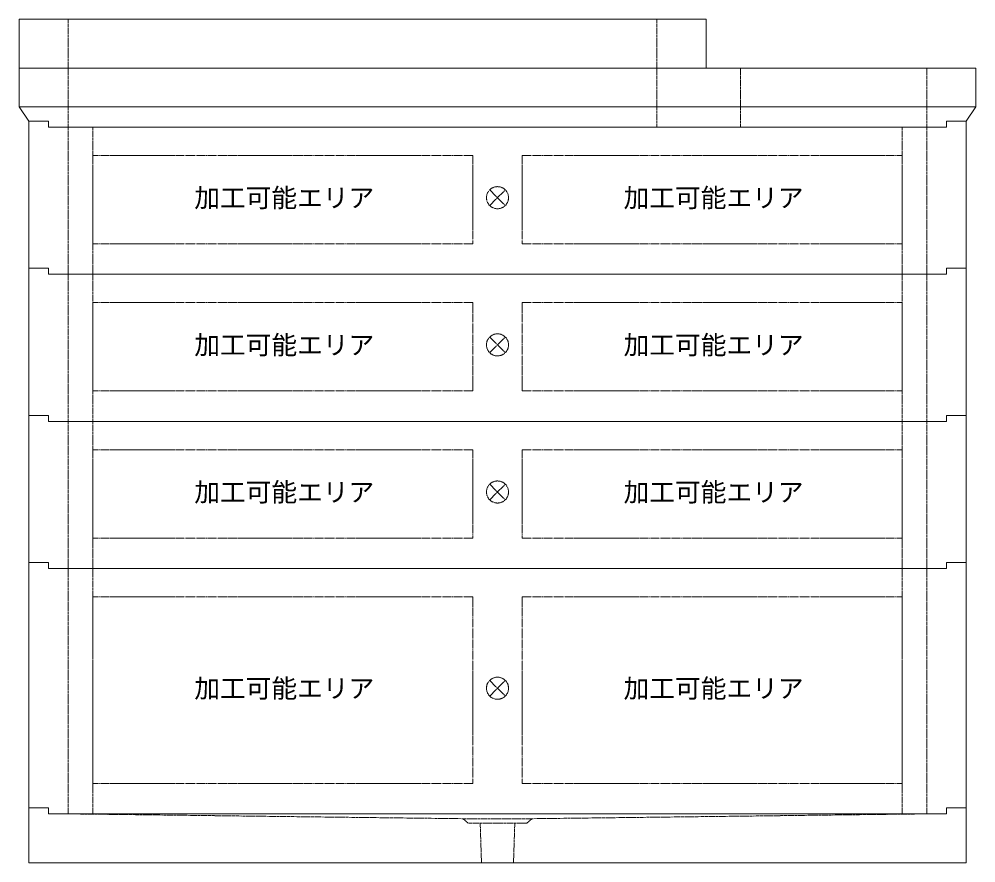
# Model space of a CAD drawing. Units: millimetres, scale not verified. Extents: x -4455 to 4455, y -3150 to 3150.
# Drawn here: x -1020 to 930, y -1870 to -150 of the extents above; entities that cross this region are included whole.
import ezdxf
from ezdxf.enums import TextEntityAlignment as Align

# ---------------------------------------------------------------- set-up
doc = ezdxf.new("R2010")
doc.units = ezdxf.units.MM
doc.header["$LTSCALE"] = 20
doc.linetypes.add('LONG_DASHED1', pattern=[7, 6, -1])
doc.linetypes.add('LONG_DOUBLE_CHAIN', pattern=[21.8, 18, -1, 0.6, -0.6, 0.6, -1])
doc.layers.add('0-5_D-STR', color=7, linetype='Continuous', lineweight=9)
doc.layers.add('0-9_D-STR-STR5', color=1, linetype='LONG_DOUBLE_CHAIN', lineweight=9)
doc.styles.add('ＭＳ ゴシック', font='')
doc.styles.get('ＭＳ ゴシック').set_extended_font_data('MS Gothic')

# ---------------------------------------------------------------- blocks, each defined once
blk = doc.blocks.new('A$C0EB83927')
at = {"layer": '0-5_D-STR'}
for p, q in [((-19100, 240), (-19100, -2000)), ((-19100, 240), (-18300, 240)), ((-18300, 0), (-18300, 240)), ((18300, 0), (-18300, 0)), ((19100, 240), (18300, 240)), ((18300, 0), (18300, 240)), ((19100, 240), (19100, -2000)), ((19100, -2000), (-19100, -2000))]:
    blk.add_line(p, q, dxfattribs=at)
at = {"layer": '0-5_D-STR', "linetype": 'LONG_DASHED1'}
for p, q in [((-17680, 0), (-1400, -200)), ((17680, 0), (1400, -200)), ((-1200, -380), (-1400, -200)), ((-1400, -200), (1400, -200)), ((-1200, -380), (1200, -380)), ((-653.3, -2000), (-705, -380)), ((653.3, -2000), (705, -380)), ((1200, -380), (1400, -200))]:
    blk.add_line(p, q, dxfattribs=at)
blk = doc.blocks.new('A$C37B4339D')
at = {"layer": '0-5_D-STR', "linetype": 'LONG_DASHED1'}
for p, q in [((-17500, 0), (-17500, 2400)), ((6500, 0), (6500, 2400)), ((9900, 0), (9900, 2400)), ((17500, 0), (17500, 2400))]:
    blk.add_line(p, q, dxfattribs=at)
at = {"layer": '0-5_D-STR'}
for p, q in [((19500, 820), (-19500, 820)), ((-19100, 240), (-18300, 240)), ((-18300, 0), (-18300, 240)), ((19100, 240), (18300, 240))]:
    blk.add_line(p, q, dxfattribs=at)
for points in [[(-19500, 2400), (19500, 2400), (19500, 820), (19100, 240)], [(-19500, 2400), (-19500, 820), (-19100, 240)], [(-18300, 0), (18300, 0), (18300, 240)]]:
    blk.add_lwpolyline(points, dxfattribs=at)
blk = doc.blocks.new('A$C29140D6D')
at = {"layer": '0-5_D-STR'}
blk.add_line((-14000, 2000), (-14000, 0), dxfattribs=at)
at = {"layer": '0-5_D-STR', "linetype": 'LONG_DASHED1'}
for p, q in [((-12000, 0), (-12000, 2000)), ((12000, 0), (12000, 2000))]:
    blk.add_line(p, q, dxfattribs=at)
at = {"layer": '0-5_D-STR'}
blk.add_lwpolyline([(-14000, 2000), (14000, 2000), (14000, 0), (-14000, 0)], dxfattribs=at)
blk = doc.blocks.new('A$C1C640AAB')
at = {"layer": '0-9_D-STR-STR5'}
for p, q in [((-318.2, -318.2), (318.2, 318.2)), ((-318.2, 318.2), (318.2, -318.2))]:
    blk.add_line(p, q, dxfattribs=at)
blk.add_circle((0, 0), 450, dxfattribs=at)
blk = doc.blocks.new('A$C6013121A')
at = {"layer": '0-5_D-STR'}
for p, q in [((-19100, 240), (-18300, 240)), ((-19100, -9760), (-19100, 240)), ((-18300, 0), (-18300, 240)), ((-18300, 0), (18300, 0)), ((19100, 240), (18300, 240)), ((18300, 0), (18300, 240)), ((19100, -9760), (19100, 240)), ((-19100, -9760), (-18300, -9760)), ((-18300, -10000), (-18300, -9760)), ((-18300, -10000), (18300, -10000)), ((19100, -9760), (18300, -9760)), ((18300, -10000), (18300, -9760))]:
    blk.add_line(p, q, dxfattribs=at)
at = {"layer": '0-5_D-STR', "linetype": 'LONG_DASHED1'}
for p, q in [((-17500, -10000), (-17500, 0)), ((-16500, -10000), (-16500, 0)), ((16500, -10000), (16500, 0)), ((17500, -10000), (17500, 0))]:
    blk.add_line(p, q, dxfattribs=at)
at = {"layer": '0-9_D-STR-STR5'}
for p, q in [((-16500, -1160), (-16500, -8760)), ((-1000, -1160), (-16500, -1160)), ((-1000, -1160), (-1000, -8760)), ((1000, -1160), (16500, -1160)), ((1000, -1160), (1000, -8760)), ((16500, -1160), (16500, -8760)), ((-1000, -8760), (-16500, -8760)), ((1000, -8760), (16500, -8760))]:
    blk.add_line(p, q, dxfattribs=at)
blk = doc.blocks.new('A$C59FE2C9B')
at = {"layer": '0-5_D-STR'}
for p, q in [((-19100, -5760), (-19100, 240)), ((-19100, 240), (-18300, 240)), ((-18300, 0), (-18300, 240)), ((-18300, 0), (18300, 0)), ((19100, 240), (18300, 240)), ((18300, 0), (18300, 240)), ((19100, -5760), (19100, 240)), ((-19100, -5760), (-18300, -5760)), ((-18300, -6000), (-18300, -5760)), ((19100, -5760), (18300, -5760)), ((18300, -6000), (18300, -5760)), ((-18300, -6000), (18300, -6000))]:
    blk.add_line(p, q, dxfattribs=at)
at = {"layer": '0-5_D-STR', "linetype": 'LONG_DASHED1'}
for p, q in [((-17500, -6000), (-17500, 0)), ((-16500, -6000), (-16500, 0)), ((16500, -6000), (16500, 0)), ((17500, -6000), (17500, 0))]:
    blk.add_line(p, q, dxfattribs=at)
at = {"layer": '0-9_D-STR-STR5'}
for p, q in [((-16500, -1160), (-16500, -4760)), ((-1000, -1160), (-16500, -1160)), ((-1000, -1160), (-1000, -4760)), ((1000, -1160), (16500, -1160)), ((1000, -1160), (1000, -4760)), ((16500, -1160), (16500, -4760)), ((-1000, -4760), (-16500, -4760)), ((1000, -4760), (16500, -4760))]:
    blk.add_line(p, q, dxfattribs=at)

msp = doc.modelspace()

# ---------------------------------------------------------------- block references
at = {"layer": '0-5_D-STR', "yscale": 0.05}
for name, p, xscale in [('A$C29140D6D', (-320, -250), 0.05), ('A$C37B4339D', (-45, -370), 0.05), ('A$C59FE2C9B', (-45, -370), 0.05), ('A$C59FE2C9B', (-45, -670), 0.05), ('A$C59FE2C9B', (-45, -970), 0.05), ('A$C6013121A', (-45, -1270), 0.05), ('A$C0EB83927', (-45, -1770), -0.05)]:
    msp.add_blockref(name, p, dxfattribs=dict(at, xscale=xscale))
at = {"layer": '0-9_D-STR-STR5', "xscale": 0.05, "yscale": 0.05}
for p in [(-45, -514), (-45, -814), (-45, -1114), (-45, -1514)]:
    msp.add_blockref('A$C1C640AAB', p, dxfattribs=at)

# ---------------------------------------------------------------- texts
at = {"layer": '0-9_D-STR-STR5', "style": 'ＭＳ ゴシック'}
for p in [(-662.98, -544.98), (212.02, -544.98), (-662.98, -844.98), (212.02, -844.98), (-662.98, -1144.98), (212.02, -1144.98), (-662.98, -1544.98), (212.02, -1544.98)]:
    msp.add_text('加工可能エリア', height=38.42, dxfattribs=at).set_placement(p, align=Align.BOTTOM_LEFT)

doc.saveas('drawing.dxf')
